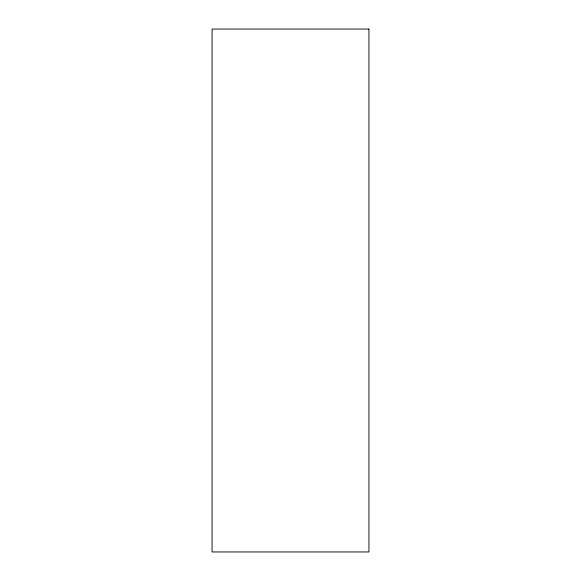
<?xml version="1.0" encoding="UTF-8"?>
<svg xmlns="http://www.w3.org/2000/svg" width="581" height="581" viewBox="0 0 581 581"><rect width="100%" height="100%" fill="white"/><g stroke="black" fill="none" stroke-linecap="round" stroke-linejoin="round"><path stroke-width="0.87" d="M368.935 29.05L212.065 29.05L212.065 551.95L368.935 551.95L368.935 29.05"/></g></svg>
